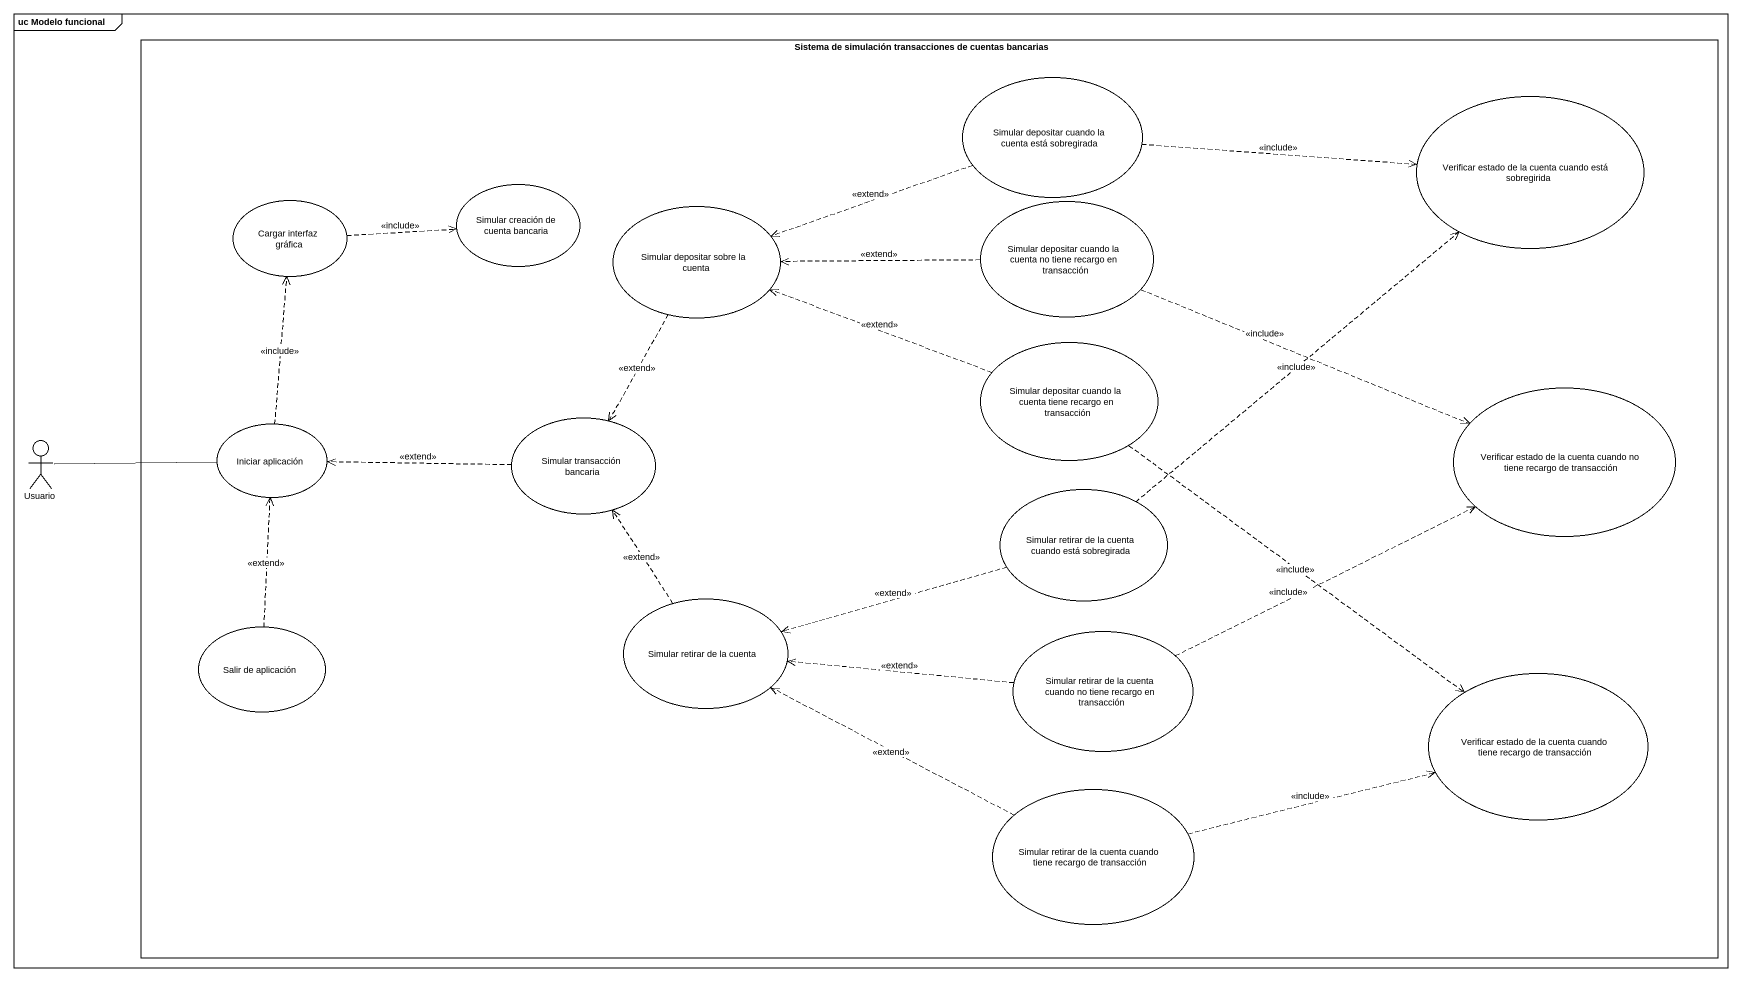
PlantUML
@startuml
mainframe uc Modelo funcional
rectangle "Sistema de simulación transacciones de cuentas bancarias" as Sistema_de_simulación {
  usecase "Simular depositar cuando la cuenta está sobregirada" as Simular_depositar_cuando_la
  usecase "Verificar estado de la cuenta cuando está sobregirida" as Verificar_estado_de_la
  usecase "Cargar interfaz gráfica" as Cargar_interfaz_gráfica
  usecase "Simular creación de cuenta bancaria" as Simular_creación_de_cuenta
  usecase "Simular depositar sobre la cuenta" as Simular_depositar_sobre_la
  usecase "Simular depositar cuando la cuenta no tiene recargo en transacción" as Simular_depositar_cuando_la_2
  usecase "Simular depositar cuando la cuenta tiene recargo en transacción" as Simular_depositar_cuando_la_3
  usecase "Verificar estado de la cuenta cuando no tiene recargo de transacción" as Verificar_estado_de_la_2
  usecase "Iniciar aplicación" as Iniciar_aplicación
  usecase "Simular transacción bancaria" as Simular_transacción_bancaria
  usecase "Simular retirar de la cuenta cuando está sobregirada" as Simular_retirar_de_la
  usecase "Salir de aplicación" as Salir_de_aplicación
  usecase "Simular retirar de la cuenta" as Simular_retirar_de_la_cuenta
  usecase "Simular retirar de la cuenta cuando no tiene recargo en transacción" as Simular_retirar_de_la_2
  usecase "Verificar estado de la cuenta cuando tiene recargo de transacción" as Verificar_estado_de_la_3
  usecase "Simular retirar de la cuenta cuando tiene recargo de transacción" as Simular_retirar_de_la_3
}
actor Usuario
Simular_depositar_cuando_la .right.> Verificar_estado_de_la : <<include>>
Simular_depositar_cuando_la .left.> Simular_depositar_sobre_la : <<extend>>
Cargar_interfaz_gráfica .right.> Simular_creación_de_cuenta : <<include>>
Simular_depositar_sobre_la ..> Simular_transacción_bancaria : <<extend>>
Simular_depositar_cuando_la_2 .left.> Simular_depositar_sobre_la : <<extend>>
Simular_depositar_cuando_la_2 .right.> Verificar_estado_de_la_2 : <<include>>
Simular_depositar_cuando_la_3 .left.> Simular_depositar_sobre_la : <<extend>>
Simular_depositar_cuando_la_3 ..> Verificar_estado_de_la_3 : <<include>>
Usuario -right- Iniciar_aplicación
Iniciar_aplicación .up.> Cargar_interfaz_gráfica : <<include>>
Simular_transacción_bancaria .left.> Iniciar_aplicación : <<extend>>
Simular_retirar_de_la .up.> Verificar_estado_de_la : <<include>>
Simular_retirar_de_la .left.> Simular_retirar_de_la_cuenta : <<extend>>
Salir_de_aplicación .up.> Iniciar_aplicación : <<extend>>
Simular_retirar_de_la_cuenta .up.> Simular_transacción_bancaria : <<extend>>
Simular_retirar_de_la_2 .right.> Verificar_estado_de_la_2 : <<include>>
Simular_retirar_de_la_2 .left.> Simular_retirar_de_la_cuenta : <<extend>>
Simular_retirar_de_la_3 .left.> Simular_retirar_de_la_cuenta : <<extend>>
Simular_retirar_de_la_3 .right.> Verificar_estado_de_la_3 : <<include>>
@enduml
